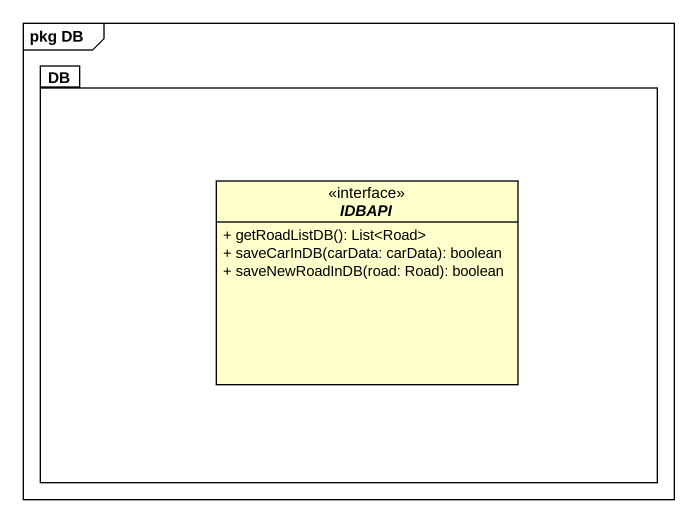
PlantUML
@startuml
mainframe pkg DB
hide circle
hide empty members
skinparam classAttributeIconSize 0
package DB {
  interface IDBAPI {
    + getRoadListDB(): List<Road>
    + saveCarInDB(carData: carData): boolean
    + saveNewRoadInDB(road: Road): boolean
  }
}
@enduml
